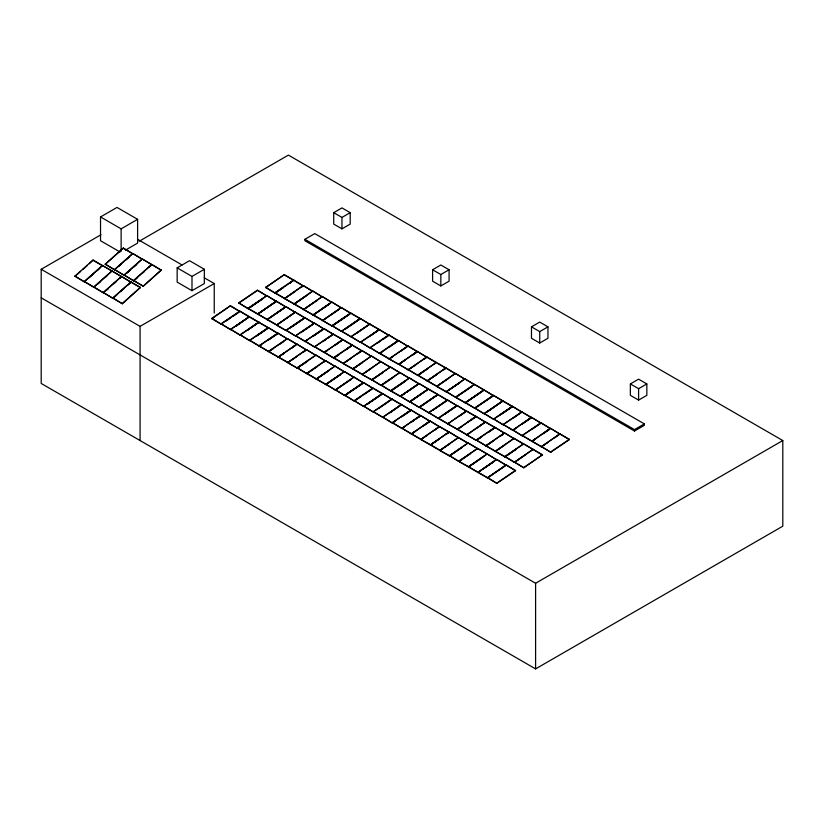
<?xml version="1.0" encoding="UTF-8"?>
<svg xmlns="http://www.w3.org/2000/svg" width="824" height="824" viewBox="0 0 824 824"><rect width="100%" height="100%" fill="white"/><g stroke="black" fill="none" stroke-linecap="round" stroke-linejoin="round"><path stroke-width="1.24" d="M74.912 276.133L84.326 281.808L74.912 276.133L93.04 260.054L111.889 270.942L102.547 265.544L84.419 281.623L93.833 287.298M74.984 276.411L80.711 271.343M82.616 269.644L87.385 265.41M89.301 263.721L93.04 260.054M84.254 281.53L102.382 265.452M89.26 277.678L93.081 274.289M96.902 270.9L99.766 268.367M105.204 264.133L114.629 269.808L105.204 264.133L123.343 248.055L132.757 253.73M105.287 264.411L123.343 248.055M84.419 281.623L93.761 287.02L111.889 270.942M119.573 278.409L121.406 276.431L112.054 271.034L93.926 287.113L103.35 292.788L93.761 287.02M97.819 284.012L100.683 281.468M105.451 277.245L107.357 275.546M114.557 269.53L132.685 253.452M114.721 269.623L124.136 275.298L114.721 269.623L132.849 253.545L142.264 259.22L132.849 253.545M118.605 266.523L121.468 263.979M126.247 259.745L129.111 257.212M103.268 292.51L121.406 276.431M103.433 292.602L112.857 298.278L103.433 292.602L121.571 276.524L130.985 282.199L121.571 276.524M106.214 290.254L108.119 288.554M113.846 283.487L115.751 281.787M106.378 290.347L108.284 288.658M114.011 283.58L115.916 281.88M119.737 278.502L121.643 276.812M124.064 275.02L142.192 258.942M124.228 275.113L133.643 280.788L124.228 275.113L142.356 259.035L161.288 270.2L143.149 286.278L133.735 280.603L151.863 264.525L161.288 270.2M126.999 272.754L129.862 270.221M133.673 266.832L136.537 264.298M127.164 272.857L130.027 270.313M133.838 266.935L136.702 264.391M112.785 298L130.913 281.921M112.95 298.092L131.078 282.014L140.42 287.411L122.364 303.768L112.95 298.092L122.364 303.768M113.022 298.37L116.833 294.992M120.654 291.603L124.475 288.225M128.286 284.836L131.078 282.014M133.57 280.51L151.698 264.432M133.807 280.881L137.629 277.503M142.398 273.269L144.303 271.57M149.082 267.347L151.946 264.803M122.292 303.489L140.42 287.411M143.149 286.278L161.205 269.922M211.747 318.435L221.11 324.151L211.747 318.435L230.442 305.756L239.815 311.462M211.768 318.754L230.442 305.756M238.682 302.882L248.055 308.598L238.682 302.882L257.376 290.202L266.749 295.909L257.376 290.202M238.703 303.201L257.407 290.522M265.616 287.329L274.989 293.045L265.616 287.329L284.321 274.649L293.663 280.047L289.533 283.178M265.647 287.648L284.321 274.649M221.09 323.832L239.784 311.153M221.254 323.925L230.617 329.641L221.254 323.925L239.949 311.245L249.291 316.643L235.819 326.119M225.436 321.422L230.627 317.899M232.708 316.498L238.939 312.265M248.024 308.279L266.729 295.6M266.894 295.692L276.256 301.399L257.562 314.088L248.22 308.691L266.894 295.692L285.774 306.889L276.401 301.182L257.727 314.181L267.069 319.578L283.693 308.3M249.095 307.888L263.639 298.031M248.22 308.691L262.763 298.824M274.969 292.726L293.663 280.047M303.335 285.629L312.708 291.336L303.335 285.629L284.496 298.535L275.154 293.138L293.828 280.139L303.201 285.846M276.03 292.335L283.302 287.411M275.154 293.138L283.466 287.504M289.698 283.271L293.828 280.139M230.596 329.322L249.291 316.643M230.761 329.415L240.134 335.131L230.761 329.415L249.456 316.735L258.808 322.132L247.406 330.197M235.983 326.211L249.456 316.735M257.562 314.088L276.236 301.09M257.727 314.181L276.421 301.502M284.496 298.535L303.17 285.537M306.477 295.569L294.014 304.025L284.661 298.628L295.054 291.583M301.285 287.349L303.366 285.949M240.103 334.812L258.808 322.132M240.268 334.904L249.641 340.621L240.268 334.904L258.973 322.225L268.315 327.622L256.913 335.687M247.571 330.29L258.973 322.225M267.069 319.578L285.743 306.579M286.227 330.331L295.6 336.048L286.227 330.331L304.921 317.652L314.294 323.358L295.414 312.162L276.576 325.068L267.233 319.671L285.907 306.672L295.28 312.378L285.907 306.672M267.233 319.671L273.465 315.448M275.546 314.037L283.858 308.392M294.014 304.025L312.687 291.026M331.722 302.315L322.359 296.609L303.52 309.515L294.178 304.118L312.852 291.119L322.215 296.825L312.852 291.119M294.178 304.118L305.601 296.372M249.61 340.302L268.315 327.622M261.229 344.7L259.148 346.111L249.775 340.394L268.48 327.715L277.843 333.421L268.48 327.715M257.078 335.78L268.5 328.034M276.576 325.068L295.25 312.069M276.74 325.161L286.082 330.558L276.74 325.161L295.414 312.162M303.52 309.515L322.194 296.516M329.651 303.726L313.027 315.005L303.685 309.608L317.188 300.451M249.775 340.394L259.127 345.792L277.822 333.112M277.987 333.205L287.36 338.911L277.987 333.205L259.292 345.884L268.655 351.601L287.494 338.695L296.836 344.092L291.675 347.934M268.5 339.766L276.812 334.132M259.127 345.792L261.393 344.793M268.665 339.859L276.977 334.225M286.062 330.239L304.756 317.559M290.244 327.736L304.787 317.868L296.486 313.079M290.409 327.828L304.952 317.971M313.027 315.005L331.701 302.006M350.911 313.398L341.373 307.589L322.534 320.495L313.192 315.098L331.866 302.099L341.239 307.805L331.866 302.099M313.192 315.098L328.776 304.53M268.634 351.281L287.329 338.602M284.404 352.857L278.162 357.091L268.82 351.693L272.981 348.882M280.253 343.948L283.363 341.826M295.569 335.728L314.274 323.049M307.187 340.127L305.107 341.538L295.734 335.821L314.438 323.142L323.801 328.848M301.996 331.918L313.419 324.162M322.534 320.495L341.208 307.496M322.699 320.588L332.041 325.985L322.699 320.588L327.89 317.065M329.971 315.654L338.283 310.02M278.162 357.091L296.836 344.092M306.518 349.675L315.88 355.381L306.518 349.675L287.679 362.581L278.327 357.183L297.001 344.185L306.373 349.891L297.001 344.185M278.327 357.183L284.568 352.96M291.84 348.027L294.951 345.905M295.734 335.821L305.076 341.218L323.781 328.539M323.945 328.632L333.318 334.338L323.945 328.632L305.241 341.311L314.613 347.028L305.076 341.218M313.419 335.904L322.761 329.559M305.271 341.63L307.352 340.219M313.584 335.996L322.926 329.651M332.021 325.665L350.715 312.986M332.185 325.758L341.558 331.475L332.185 325.758L350.88 313.079L360.232 318.476L344.669 329.363M333.081 325.274L349.706 314.006M332.206 326.077L349.87 314.099M287.679 362.581L306.353 349.582M287.844 362.673L297.186 368.071L287.844 362.673L296.146 357.039M303.417 352.106L306.538 349.994M314.593 346.708L333.287 334.029M327.241 350.406L324.12 352.517L314.758 346.801L333.452 334.122L342.794 339.519L334.513 345.472M323.09 341.486L326.211 339.375M328.282 337.964L333.452 334.122M341.527 331.155L360.232 318.476M351.065 336.964L341.692 331.248L360.397 318.569L369.76 324.275L360.397 318.569M344.834 329.456L360.418 318.888M297.155 367.751L315.86 355.072M297.32 367.844L306.693 373.56L297.32 367.844L316.025 355.165L325.387 360.871M298.226 367.37L307.568 361.025M297.351 368.163L307.733 361.118M324.12 352.517L342.794 339.519M324.265 352.291L333.627 358.007L324.265 352.291L342.959 339.612L352.301 345.009L346.101 349.551M324.285 352.61L327.406 350.499M334.678 345.565L337.788 343.454M339.869 342.042L342.959 339.612M341.692 331.248L351.034 336.645L369.739 323.966M367.844 337.521L379.246 329.456L369.904 324.059L351.199 336.738L360.572 342.454L351.034 336.645M356.421 333.535L369.904 324.059M306.672 373.241L325.367 360.562M328.673 370.594L316.2 379.05L306.858 373.653L325.531 360.654L334.904 366.361L325.531 360.654M306.858 373.653L317.25 366.608M323.482 362.385L325.552 360.974M333.607 357.688L352.301 345.009M361.983 350.591L371.346 356.298L361.983 350.591L343.144 363.497L333.792 358.1L352.466 345.102L361.839 350.808L353.537 346.018M334.668 357.307L338.829 354.485M333.792 358.1L338.994 354.577M346.265 349.644L352.466 345.102M360.541 342.135L379.246 329.456M360.706 342.228L370.079 347.944L360.706 342.228L379.411 329.548L388.784 335.255M371.13 335.502L379.411 329.548M316.2 379.05L334.874 366.052M340.25 374.673L325.707 384.54L316.364 379.143L335.038 366.144L344.411 371.851L335.038 366.144M316.364 379.143L328.838 370.687M343.144 363.497L361.818 350.499M362.004 362.642L352.651 368.987L343.309 363.59L350.581 358.656M357.853 353.723L362.004 350.911M370.058 347.625L388.753 334.946M370.223 347.718L379.586 353.434L370.223 347.718L388.918 335.038L398.291 340.745L388.918 335.038M377.516 343.103L380.637 340.992M382.707 339.581L388.949 335.358M325.707 384.54L344.381 371.542M363.425 382.83L354.062 377.124L335.224 390.03L325.851 384.314L344.545 371.634L363.425 382.83L344.731 395.52L335.358 389.803L344.731 395.52M325.871 384.633L340.415 374.766M352.651 368.987L371.325 355.989M382.058 362.488L390.37 367.277L380.997 361.571L362.158 374.477L352.816 369.08L371.49 356.081L380.863 361.788L371.49 356.081M352.816 369.08L362.169 362.735M379.565 353.115L398.26 340.436M412.113 355.247L417.284 351.415L407.942 346.018L389.103 358.924L379.751 353.527L398.425 340.528L407.798 346.234L398.425 340.528M388.938 347.089L397.25 341.455M379.751 353.527L381.831 352.116M389.103 347.182L397.415 341.548M335.224 390.03L353.898 377.031M335.389 390.123L350.962 379.555M362.158 374.477L380.832 361.478M383.098 372.211L371.665 379.967L362.323 374.57L371.676 368.225M389.103 358.924L407.777 345.926M404.841 360.181L398.61 364.414L389.268 359.017L393.419 356.205M400.691 351.271L406.922 347.038M344.7 395.201L363.405 382.521M344.865 395.293L354.238 401.01L344.865 395.293L363.569 382.614L372.932 388.32L363.569 382.614M344.896 395.613L362.55 383.634M371.665 379.967L390.339 366.968M371.809 379.74L381.172 385.457L371.809 379.74L390.504 367.061L408.344 377.66M371.83 380.06L383.263 372.314M398.61 364.414L417.284 351.415M416.594 364.363L408.117 369.904L398.744 364.187L417.449 351.508L426.811 357.214L417.449 351.508M398.775 364.507L405.006 360.284M412.278 355.35L417.469 351.827M354.217 400.691L372.912 388.011M354.382 400.783L363.744 406.5L354.382 400.783L373.076 388.104L382.418 393.501L366.865 404.388M354.402 401.103L361.674 396.169M363.755 394.758L372.067 389.124M381.151 385.138L399.846 372.458M381.316 385.23L390.689 390.947L381.316 385.23L400.011 372.551L409.384 378.257M381.337 385.55L393.81 377.093M408.117 369.904L426.791 356.905M428.017 368.349L417.624 375.394L408.251 369.677L426.956 356.998L436.298 362.395L434.248 364.115M423.701 359.336L426.976 357.317L436.329 362.704M363.724 406.181L382.418 393.501M363.889 406.273L373.251 411.99L363.889 406.273L382.583 393.594L391.956 399.3L382.583 393.594M367.03 404.481L382.614 393.913M390.658 390.627L409.363 377.948M417.85 384.458L400.196 396.437L390.854 391.039L409.528 378.041L418.891 383.747L409.528 378.041M391.73 390.246L406.273 380.379M390.854 391.039L405.398 381.172M417.624 375.394L436.298 362.395M437.523 373.839L427.131 380.884L417.768 375.167L436.463 362.488L445.805 367.885L443.755 369.605M417.789 375.487L428.181 368.441M373.231 411.67L391.925 398.991M382.769 417.48L373.396 411.763L392.09 399.084L401.442 404.481L390.04 412.546M378.618 408.56L392.09 399.084M400.196 396.437L418.87 383.438M400.33 396.21L419.035 383.531L428.377 388.928L409.703 401.927L400.33 396.21L409.703 401.927M401.401 395.829L404.512 393.718M406.593 392.306L416.985 385.261M427.131 380.884L445.805 367.885M455.487 373.468L464.849 379.174L455.487 373.468L436.648 386.374L427.296 380.976L445.969 367.978L455.342 373.684L445.969 367.978M427.296 380.976L436.648 374.632M443.92 369.698L446 368.297M373.396 411.763L382.738 417.16L401.442 404.481M401.628 416.625L410.97 410.28L401.607 404.574L382.903 417.253L392.276 422.969L382.738 417.16M390.205 412.639L401.607 404.574M409.683 401.607L428.377 388.928M409.847 401.7L428.542 389.021L437.884 394.418L419.21 407.417L409.847 401.7L419.21 407.417M409.868 402.019L428.542 389.021M436.648 386.374L455.322 373.375M460.698 381.996L446.155 391.863L436.813 386.466L448.235 378.721M392.245 422.65L410.949 409.971M403.863 427.048L401.782 428.459L392.409 422.743L411.114 410.064L420.477 415.77L411.114 410.064M393.316 422.269L395.386 420.858M392.44 423.062L395.551 420.951M401.793 416.717L411.135 410.383M419.189 407.097L437.884 394.418M428.717 412.906L419.354 407.19L438.049 394.511L447.422 400.217L439.12 395.427M419.375 407.509L438.049 394.511M446.155 391.863L464.829 378.865M446.289 391.637L464.993 378.958L483.843 389.845L474.5 384.447L455.662 397.353L446.289 391.637L455.662 397.353M449.43 389.845L459.823 382.799M401.782 428.459L420.456 415.461M415.451 431.127L411.289 433.949L401.927 428.233L420.621 415.553L429.994 421.26L420.621 415.553M411.135 422.115L419.447 416.481M401.947 428.552L404.028 427.141M411.3 422.207L414.41 420.096M416.491 418.685L419.612 416.573M419.354 407.19L428.696 412.587L447.391 399.908M447.556 400.001L456.929 405.707L447.556 400.001L428.861 412.68L438.234 418.396L428.696 412.587M433.043 410.187L447.587 400.32M455.631 397.034L474.336 384.355M482.833 390.864L465.169 402.843L455.827 397.446L471.41 386.878M411.289 433.949L429.963 420.951M445.887 434.361L448.987 431.931L439.635 426.533L420.796 439.439L411.454 434.042L430.128 421.043L439.501 426.75L430.128 421.043M422.722 426.193L428.954 421.97M411.454 434.042L415.615 431.23M422.887 426.296L429.119 422.063M438.203 418.077L456.908 405.398M467.641 422.331L475.922 416.377L466.58 410.98L447.741 423.886L438.399 418.489L457.073 405.49L466.436 411.197M444.466 414.163L455.888 406.417M444.63 414.266L456.053 406.51M465.169 402.843L483.843 389.845M474.676 408.333L465.313 402.617L484.007 389.937L493.38 395.644L484.007 389.937M465.333 402.936L482.998 390.957M420.796 439.439L439.47 426.441M438.615 439.295L430.313 444.929L420.961 439.532L427.203 435.309M434.475 430.375L439.635 426.533M447.741 423.886L466.415 410.888M461.409 426.554L457.248 429.376L447.906 423.979L449.986 422.568M459.329 416.233L465.56 412M465.313 402.617L474.655 408.014L493.349 395.335M487.303 411.712L502.867 400.825L493.514 395.427L474.82 408.107L484.193 413.823L474.655 408.014M474.84 408.426L492.505 396.447M430.313 444.929L448.987 431.931M468.022 443.219L458.659 437.513L439.82 450.419L430.478 445.022L449.152 432.023L458.515 437.729L449.152 432.023M430.478 445.022L438.78 439.388M446.052 434.454L449.173 432.343M457.248 429.376L475.922 416.377M488.735 431.9L494.936 427.357L485.594 421.96L466.755 434.866L457.413 429.469L476.087 416.47L485.46 422.176L476.087 416.47M457.413 429.469L460.534 427.357M470.916 420.312L476.118 416.789M484.162 413.504L502.867 400.825M484.327 413.597L493.7 419.313L484.327 413.597L503.031 400.917L512.374 406.314L498.891 415.79M487.468 411.804L503.031 400.917M439.82 450.419L458.494 437.42M461.79 447.453L449.327 455.909L439.985 450.512L450.368 443.466M466.755 434.866L485.429 421.867M466.92 434.959L476.262 440.356L466.92 434.959L470.041 432.847M477.312 427.913L485.594 421.96M493.669 418.994L512.374 406.314M493.834 419.086L503.207 424.803L493.834 419.086L512.538 406.407L521.901 412.113L512.538 406.407M502.177 413.772L512.559 406.726M449.327 455.909L468.001 442.91M449.471 455.682L468.166 443.003L487.015 453.89L477.673 448.493L458.834 461.399L449.471 455.682L458.834 461.399M449.492 456.002L461.955 447.545M476.241 440.037L494.936 427.357M493.051 440.912L485.779 445.846L476.406 440.129L495.1 427.45L504.473 433.156L495.1 427.45M477.302 439.656L481.463 436.833M476.427 440.449L481.628 436.926M488.9 431.992L495.131 427.769M503.176 424.484L521.88 411.804M515.834 428.181L512.713 430.293L503.34 424.576L522.045 411.897L531.418 417.603L522.066 423.948M513.764 417.85L522.045 411.897M458.813 461.079L477.508 448.4M482.885 457.021L468.341 466.889L458.999 461.492L470.432 453.746M485.779 445.846L504.453 432.847M523.807 467.805L514.444 462.089L523.807 467.805L542.48 454.807L533.138 449.41L514.3 462.316L504.937 456.599L523.631 443.92L532.974 449.317L514.125 438.43L495.286 451.336L485.944 445.938L504.618 432.94L513.98 438.646L504.618 432.94M500.322 435.978L503.433 433.867M485.944 445.938L493.216 441.005M500.487 436.071L503.598 433.96M512.713 430.293L531.387 417.294M512.858 430.066L522.22 435.783L512.858 430.066L531.552 417.387L540.925 423.093L531.552 417.387M512.878 430.386L514.959 428.974M522.231 424.041L531.583 417.706M468.341 466.889L487.015 453.89M494.472 461.1L477.858 472.379L468.506 466.981L487.18 453.983L496.553 459.699M468.506 466.981L482.019 457.825M495.286 451.336L513.96 438.337M516.226 449.07L504.793 456.826L495.451 451.428L504.803 445.084M522.2 435.463L540.894 422.784M535.888 438.45L531.738 441.273L522.365 435.556L541.059 422.877L550.432 428.583M522.385 435.875L524.466 434.464M531.738 429.531L540.05 423.897M477.858 472.379L496.532 459.38M496.872 483.358L487.499 477.652L496.872 483.358L515.567 470.679L506.204 464.963L487.365 477.868L478.023 472.471L496.697 459.473L506.06 465.189L496.697 459.473M478.023 472.471L481.134 470.36M483.214 468.949L493.597 461.904M504.793 456.826L523.467 443.827M504.958 456.918L516.391 449.173M531.738 441.273L550.411 428.274M550.751 452.252L541.378 446.536L550.751 452.252L569.446 439.563L560.083 433.857L541.244 446.762L531.902 441.365L550.576 428.367L559.939 434.073L550.576 428.367M543.16 433.517L549.392 429.294M531.902 441.365L536.053 438.553M543.325 433.62L549.556 429.386M487.365 477.868L506.039 464.87M487.53 477.961L505.184 465.982M514.3 462.316L532.974 449.317M514.464 462.408L524.857 455.363M541.244 446.762L559.918 433.764M541.409 446.855L547.641 442.632M554.913 437.699L560.083 433.857M496.851 483.039L515.546 470.36M523.786 467.486L542.48 454.807M550.72 451.933L569.425 439.254M120.046 252L100.528 240.732L100.528 216.949L117.008 207.432L137.608 219.328L137.608 243.111L125.526 250.094M139.194 241.247L288.4 155.108L782.8 440.541L782.8 526.176L535.6 668.892L41.2 383.459L41.2 269.283L100.971 234.768M100.528 216.949L121.128 228.845L137.608 219.328M177.16 267.852L189.52 260.714L204.352 269.283L204.352 283.549L191.992 290.687L177.16 282.127L177.16 267.852L191.992 276.411L204.352 269.283M333.72 212.664L341.96 207.905L350.2 212.664L350.2 224.087L341.96 228.845L333.72 224.087L333.72 212.664L341.96 217.423L350.2 212.664M41.2 269.283L140.08 326.366L214.24 283.549L214.24 313.058M304.88 239.31L314.768 233.604L644.368 423.897L644.368 425.318L634.48 431.024L304.88 240.732L304.88 239.31L634.48 429.603L644.368 423.897M432.6 269.757L440.84 264.998L449.08 269.757L449.08 281.169L440.84 285.928L432.6 281.169L432.6 269.757L440.84 274.516L449.08 269.757M531.48 326.84L539.72 322.081L547.96 326.84L547.96 338.262L539.72 343.021L531.48 338.262L531.48 326.84L539.72 331.598L547.96 326.84M630.36 383.933L638.6 379.174L646.84 383.933L646.84 395.345L638.6 400.103L630.36 395.345L630.36 383.933L638.6 388.691L646.84 383.933M41.2 297.825L535.6 583.258L782.8 440.541M284.342 274.969L293.694 280.356M294.889 281.056L302.161 285.248M330.692 301.718L322.359 296.609M350.746 313.295L341.373 307.589M351.951 313.996L360.253 318.785M369.924 324.378L379.267 329.765M379.431 329.868L387.743 334.657M417.304 351.724L407.942 346.018M437.523 363.405L445.836 368.194M474.356 384.664L464.993 378.958M502.887 401.134L493.514 395.427M503.052 401.237L512.394 406.623M523.106 412.814L531.418 417.603M549.392 427.986L541.059 422.877M560.104 434.176L569.446 439.563M275.134 292.819L284.476 298.216M293.983 303.706L284.661 298.628M294.147 303.798L303.489 309.196M312.996 314.686L303.685 309.608M313.161 314.778L322.514 320.176M379.73 353.208L389.072 358.605M398.579 364.095L389.268 359.017M398.744 364.187L408.086 369.585M408.251 369.677L417.603 375.075M417.768 375.167L427.11 380.564M427.275 380.657L436.617 386.054M446.124 391.544L436.813 386.466M465.148 402.524L455.827 397.446M503.34 424.576L512.693 429.974M522.365 435.556L531.707 440.953M531.871 441.046L541.214 446.443M322.771 328.251L314.438 323.142M333.483 334.441L342.825 339.828M342.99 339.931L352.332 345.318M399.877 372.767L390.504 367.061M428.408 389.237L419.035 383.531M428.573 389.34L437.915 394.727M465.406 410.599L457.073 405.49M467.641 411.897L475.953 416.687M485.624 422.279L494.966 427.666M523.498 444.136L514.125 438.43M542.511 455.116L533.138 449.41M137.577 239.29L182.022 264.947M204.239 277.781L214.24 283.549M248.189 308.372L257.531 313.769M257.696 313.862L267.048 319.259M267.213 319.352L276.555 324.749M314.758 346.801L324.1 352.198M333.772 357.781L343.114 363.178M352.621 368.668L343.309 363.59M352.785 368.761L362.138 374.158M371.645 379.648L362.323 374.57M390.823 390.72L400.165 396.117M438.368 418.17L447.71 423.567M457.227 429.057L447.906 423.979M457.392 429.149L466.734 434.547M476.406 440.129L485.748 445.526M485.913 445.619L495.255 451.016M504.772 456.506L495.451 451.428M504.937 456.599L514.279 461.996M230.463 306.075L238.775 310.864M249.322 316.952L239.949 311.245M249.487 317.055L258.829 322.442M258.993 322.544L268.336 327.931M296.867 344.401L287.494 338.695M324.357 360.273L316.025 355.165M353.918 377.341L344.545 371.634M374.137 389.021L382.449 393.81M392.121 399.403L401.463 404.79M401.628 404.893L409.93 409.683M439.666 426.853L449.008 432.239M459.72 438.43L466.992 442.622M477.539 448.719L468.166 443.003M495.512 459.092L487.18 453.983M515.567 470.679L506.204 464.963M123.415 248.333L131.716 253.133M151.781 264.71L142.356 259.035M278.141 356.771L268.82 351.693M278.306 356.864L287.648 362.261M306.837 373.334L316.179 378.731M316.344 378.824L325.686 384.221M325.851 384.314L335.193 389.711M392.409 422.743L401.762 428.14M401.927 428.233L411.269 433.63M411.433 433.723L420.776 439.12M430.283 444.61L420.961 439.532M430.447 444.702L439.789 450.1M449.307 455.59L439.985 450.512M468.32 466.569L458.999 461.492M468.485 466.662L477.827 472.059M477.992 472.162L487.334 477.549M259.313 346.204L268.655 351.601M133.735 280.603L143.077 286M93.112 260.332L102.464 265.73M121.478 276.709L112.054 271.034M131.15 282.302L140.492 287.689M638.6 388.691L638.6 400.103M634.48 429.603L634.48 431.024M539.72 331.598L539.72 343.021M535.6 583.258L535.6 668.892M440.84 274.516L440.84 285.928M341.96 217.423L341.96 228.845M191.992 276.411L191.992 290.687M140.08 326.366L140.08 440.541M121.128 228.845L121.128 251.382"/></g></svg>
